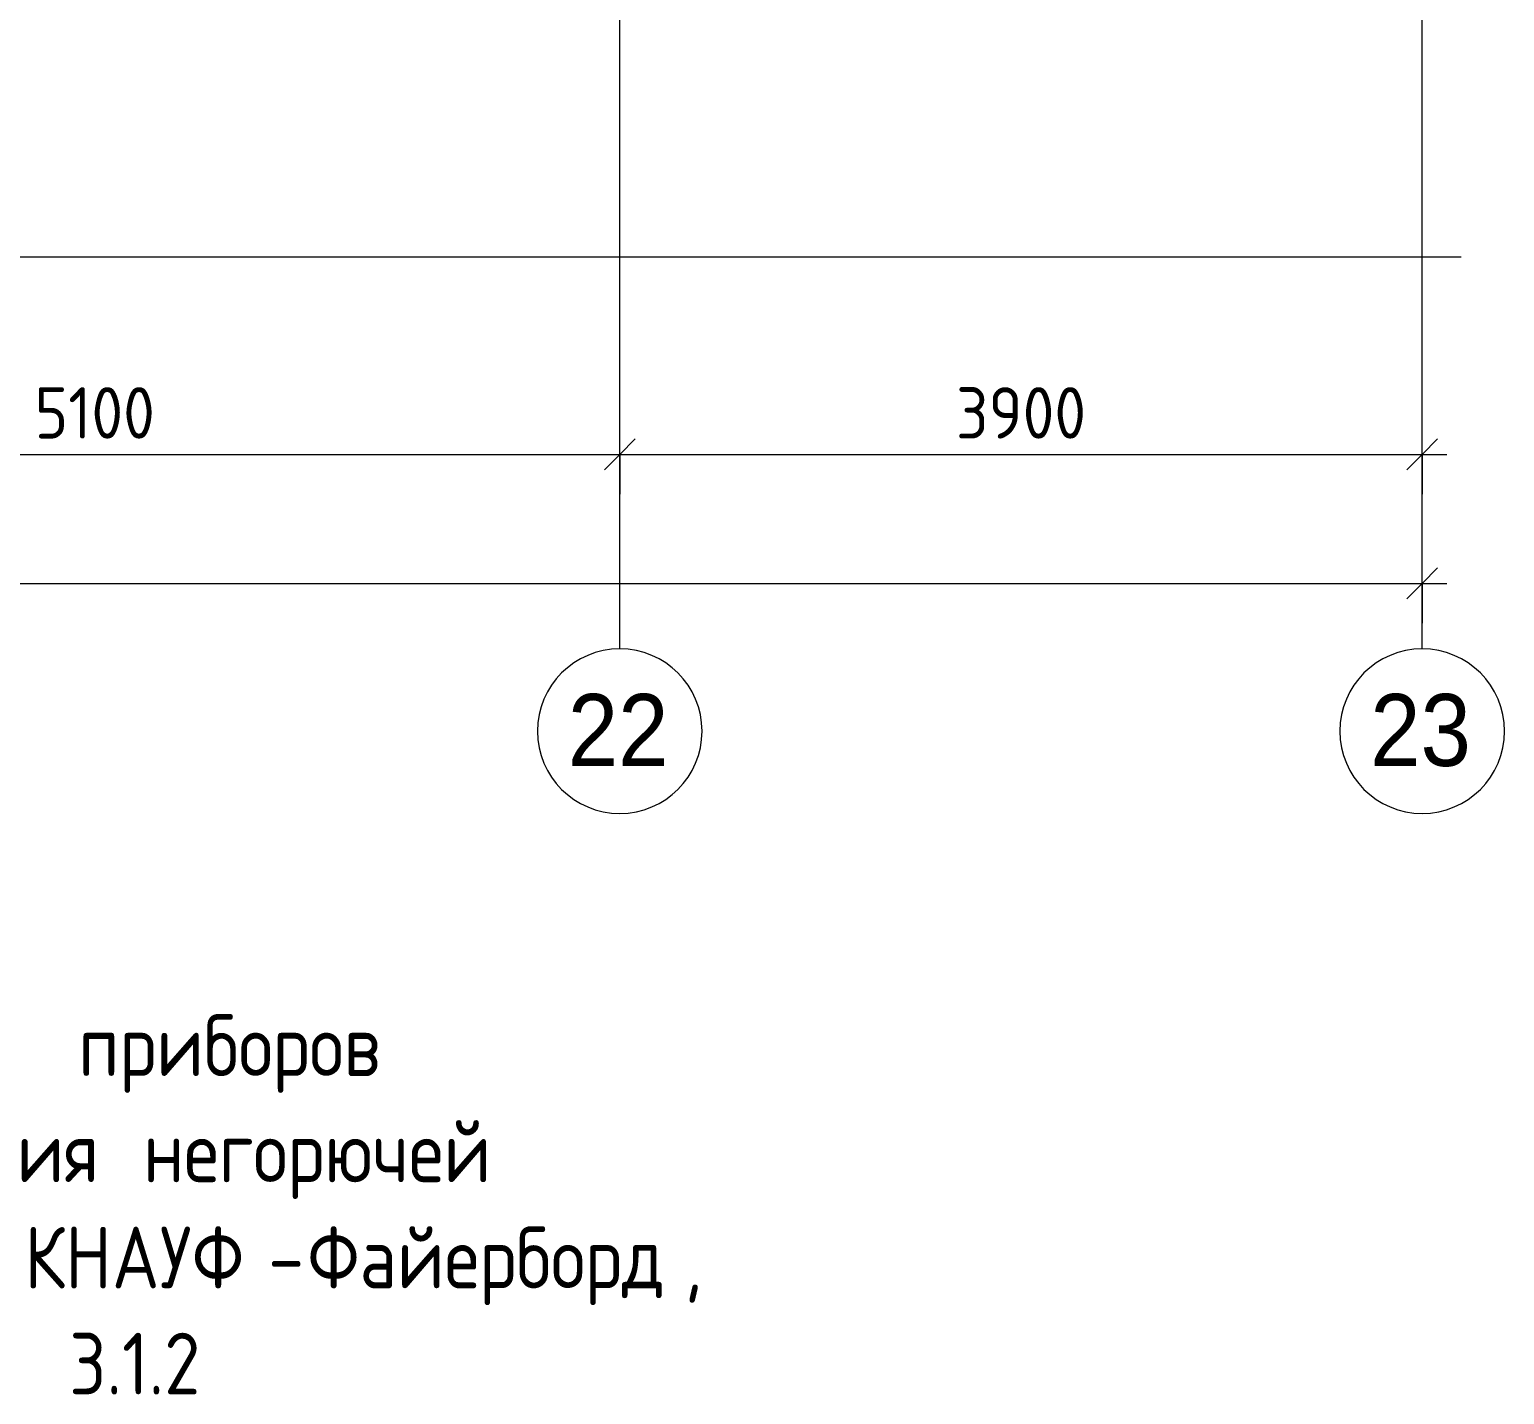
# Model space of a CAD drawing. Header units: millimetres. Extents: x -8624 to 200327, y -8553 to 29000.
# Drawn here: x 174141 to 181310, y -5531 to 1105 of the extents above; entities that cross this region are included whole.
import ezdxf

# ---------------------------------------------------------------- set-up
doc = ezdxf.new("R2010")
doc.units = ezdxf.units.MM
doc.linetypes.add('Осевая', pattern=[15875, 3175, -2381.25, 7937.5, -2381.25])
for name, color, linetype, lineweight in [('A-ANNO-DIMS', 7, 'Continuous', 9), ('A-ANNO-DIMS-100', 7, 'Continuous', 9), ('G-ANNO-TEXT', 7, 'Continuous', 9), ('Оси', 7, 'Continuous', 9), ('Оси-1', 7, 'Continuous', 20), ('Оси-2', 7, 'Осевая', 9)]:
    doc.layers.add(name, color=color, linetype=linetype, lineweight=lineweight)
doc.styles.add('Arial_1', font='arial.ttf', dxfattribs={"width": 0.9, "height": 350})
doc.styles.add('GOST Common_2', font='GOST_Common.ttf', dxfattribs={"width": 0.9, "height": 300})
doc.styles.add('ISOCPEUR', font='isocpeur.ttf', dxfattribs={"width": 0.9, "height": 250})
doc.dimstyles.new('ISO-2_5_0_9К_БОЛЬШОЙ', dxfattribs={"dimscale": 304.8, "dimtxt": 248.995294, "dimasz": 0.492126, "dimexe": 0.393701, "dimexo": 0.984252, "dimgap": 0, "dimtad": 1, "dimdec": 0, "dimrnd": 10, "dimzin": 0, "dimdsep": 46, "dimtxsty": 'ISOCPEUR', "dimblk1": 'OBLIQUE', "dimblk2": 'OBLIQUE', "dimsah": 1, "dimcen": 0.09, "dimdle": 0.393701, "dimazin": 0, "dimtfac": 1, "dimtdec": 4, "dimtix": 1, "dimtmove": 0, "dimatfit": 3, "dimfxl": 1, "dimtvp": 1, "dimtolj": 1, "dimtzin": 0, "dimarcsym": 2})

# ---------------------------------------------------------------- blocks, each defined once
blk = doc.blocks.new('Ось сетки - D8-29747960-План зашивки приборов отопления в осях 3 этажа 12-23')
at = {"layer": 'Оси-1'}
for start, end in [(360, 180), (180, 360)]:
    blk.add_arc((0, 0), 4, start, end, dxfattribs=at)
blk = doc.blocks.new('DIMBLOCK14-План зашивки приборов отопления в осях 3 этажа 12-23')
at = {"layer": 'A-ANNO-DIMS-100'}
for p, q in [((134659.8, -1781.9), (134659.8, -1468)), ((180909.8, -1781.9), (180909.8, -1468)), ((134539.8, -1588), (181029.8, -1588)), ((134659.8, -1588), (134659.8, -1781.9)), ((180909.8, -1588), (180909.8, -1781.9))]:
    blk.add_line(p, q, dxfattribs=at)
at = {"layer": 'A-ANNO-DIMS-100', "lineweight": 20}
for p, q in [((134659.8, -1588), (134734.8, -1513)), ((180909.8, -1588), (180984.8, -1513)), ((134659.8, -1588), (134584.8, -1663)), ((180909.8, -1588), (180834.8, -1663))]:
    blk.add_line(p, q, dxfattribs=at)
at = {"layer": 'A-ANNO-DIMS-100', "color": 0, "insert": (157377.8, -1261.4), "char_height": 250, "width": 976.828, "attachment_point": 1, "line_spacing_factor": 1.149209, "style": 'ISOCPEUR'}
blk.add_mtext('46250', dxfattribs=at)
blk = doc.blocks.new('_Oblique')
at = {"color": 0, "linetype": 'ByBlock', "lineweight": -2}
blk.add_line((-0.5, -0.5), (0.5, 0.5), dxfattribs=at)
blk = doc.blocks.new('DIMBLOCK30-План зашивки приборов отопления в осях 3 этажа 12-23')
at = {"layer": 'A-ANNO-DIMS-100'}
for p, q in [((171909.8, -1154.7), (171909.8, -840.7)), ((177009.8, -1154.7), (177009.8, -840.7)), ((171909.8, -960.7), (177009.8, -960.7)), ((171909.8, -960.7), (171909.8, -1154.7)), ((177009.8, -960.7), (177009.8, -1154.7))]:
    blk.add_line(p, q, dxfattribs=at)
at = {"layer": 'A-ANNO-DIMS-100', "lineweight": 20}
for p, q in [((171909.8, -960.7), (171984.8, -885.7)), ((177009.8, -960.7), (177084.8, -885.7)), ((171909.8, -960.7), (171834.8, -1035.7)), ((177009.8, -960.7), (176934.8, -1035.7))]:
    blk.add_line(p, q, dxfattribs=at)
at = {"layer": 'A-ANNO-DIMS-100', "color": 0, "insert": (174165.4, -634.1), "char_height": 250, "width": 706.764, "attachment_point": 1, "line_spacing_factor": 1.149209, "style": 'ISOCPEUR'}
blk.add_mtext('5100', dxfattribs=at)
blk = doc.blocks.new('DIMBLOCK31-План зашивки приборов отопления в осях 3 этажа 12-23')
at = {"layer": 'A-ANNO-DIMS-100'}
for p, q in [((177009.8, -1154.7), (177009.8, -840.7)), ((180909.8, -1154.7), (180909.8, -840.7)), ((177009.8, -960.7), (181029.8, -960.7)), ((177009.8, -960.7), (177009.8, -1154.7)), ((180909.8, -960.7), (180909.8, -1154.7))]:
    blk.add_line(p, q, dxfattribs=at)
at = {"layer": 'A-ANNO-DIMS-100', "lineweight": 20}
for p, q in [((177009.8, -960.7), (177084.8, -885.7)), ((180909.8, -960.7), (180984.8, -885.7)), ((177009.8, -960.7), (176934.8, -1035.7)), ((180909.8, -960.7), (180834.8, -1035.7))]:
    blk.add_line(p, q, dxfattribs=at)
at = {"layer": 'A-ANNO-DIMS-100', "color": 0, "insert": (178643.8, -634.1), "char_height": 250, "width": 758.478, "attachment_point": 1, "line_spacing_factor": 1.149209, "style": 'ISOCPEUR'}
blk.add_mtext('3900', dxfattribs=at)

msp = doc.modelspace()

# ---------------------------------------------------------------- linework, layer by layer
at = {"layer": 'Оси'}
for p, q in [((177009.8, -1906.3), (177009.8, 593.7)), ((180909.8, -1906.3), (180909.8, 593.7)), ((178599.8, 0), (181099.8, 0))]:
    msp.add_line(p, q, dxfattribs=at)
at = {"layer": 'Оси-2'}
for p, q in [((177009.8, 593.7), (177009.8, 25030)), ((180909.8, 593.7), (180909.8, 24898.1)), ((135246.3, 0), (178599.8, 0))]:
    msp.add_line(p, q, dxfattribs=at)

# ---------------------------------------------------------------- block references
at = {"layer": 'Оси-1', "xscale": 99.99999999999993, "yscale": 99.99999999999993, "zscale": 99.99999999999993}
for p in [(177009.8, -2306.3), (180909.8, -2306.3)]:
    msp.add_blockref('Ось сетки - D8-29747960-План зашивки приборов отопления в осях 3 этажа 12-23', p, dxfattribs=at)

# ---------------------------------------------------------------- texts
at = {"layer": 'G-ANNO-TEXT', "char_height": 300, "attachment_point": 1, "style": 'GOST Common_2'}
for s, insert, width in [('\\fGOST Common|b0|i0|c204|p34|;\\W.9; ', (174282.8, -3683), 115.443), ('приборов', (174378, -3683), 1847.088), ('\\fGOST Common|b0|i0|c204|p34|;\\W.9; ', (175902, -3683), 115.443), ('\\fGOST Common|b0|i0|c204|p34|;\\W.9; ', (174598.3, -4199), 115.443), ('негорючей', (174693.5, -4199), 2135.695), ('\\fGOST Common|b0|i0|c204|p34|;\\W.9; ', (176455.7, -4199), 115.443), ('отопления', (172806.4, -4199), 2171.771), ('КНАУФ', (174116.1, -4714.9), 1435.822), ('Файерборд', (175491.3, -4714.9), 2222.278), ('\\fGOST Common|b0|i0|c204|p34|;\\W.9;-', (175300.8, -4714.9), 230.886), (', ', (177324.8, -4714.9), 230.886), (' 3.1.2', (174169.7, -5230.8), 959.62)]:
    msp.add_mtext(s, dxfattribs=dict(at, insert=insert, width=width))
at = {"layer": 'Оси', "char_height": 350, "width": 606.076, "attachment_point": 1, "style": 'Arial_1'}
for s, insert in [('22', (176757.2, -2125.6)), ('23', (180657.2, -2125.6))]:
    msp.add_mtext(s, dxfattribs=dict(at, insert=insert))

# ---------------------------------------------------------------- dimensions: what is measured, and where the dimension line sits
at = {"layer": 'A-ANNO-DIMS'}
for base, p1, p2, override, picture, middle in [((177009.8, -960.7), (171909.8, -854.7), (177009.8, -854.7), {"dimpost": '<>', "dimfxl": 5100}, 'DIMBLOCK30-План зашивки приборов отопления в осях 3 этажа 12-23', (174459.8, -835.7)), ((180909.8, -960.7), (177009.8, -854.7), (180909.8, -854.7), {"dimpost": '<>', "dimfxl": 3900}, 'DIMBLOCK31-План зашивки приборов отопления в осях 3 этажа 12-23', (178959.8, -835.7)), ((180909.8, -1588), (134659.8, -1481.9), (180909.8, -1481.9), {"dimpost": '<>', "dimfxl": 46250}, 'DIMBLOCK14-План зашивки приборов отопления в осях 3 этажа 12-23', (157784.8, -1463))]:
    dim = msp.add_linear_dim(base=base, p1=p1, p2=p2, dimstyle='ISO-2_5_0_9К_БОЛЬШОЙ', override=override, dxfattribs=at)
    dim.commit()
    dim.dimension.update_dxf_attribs({"geometry": picture, "text_midpoint": middle})

doc.saveas('drawing.dxf')
